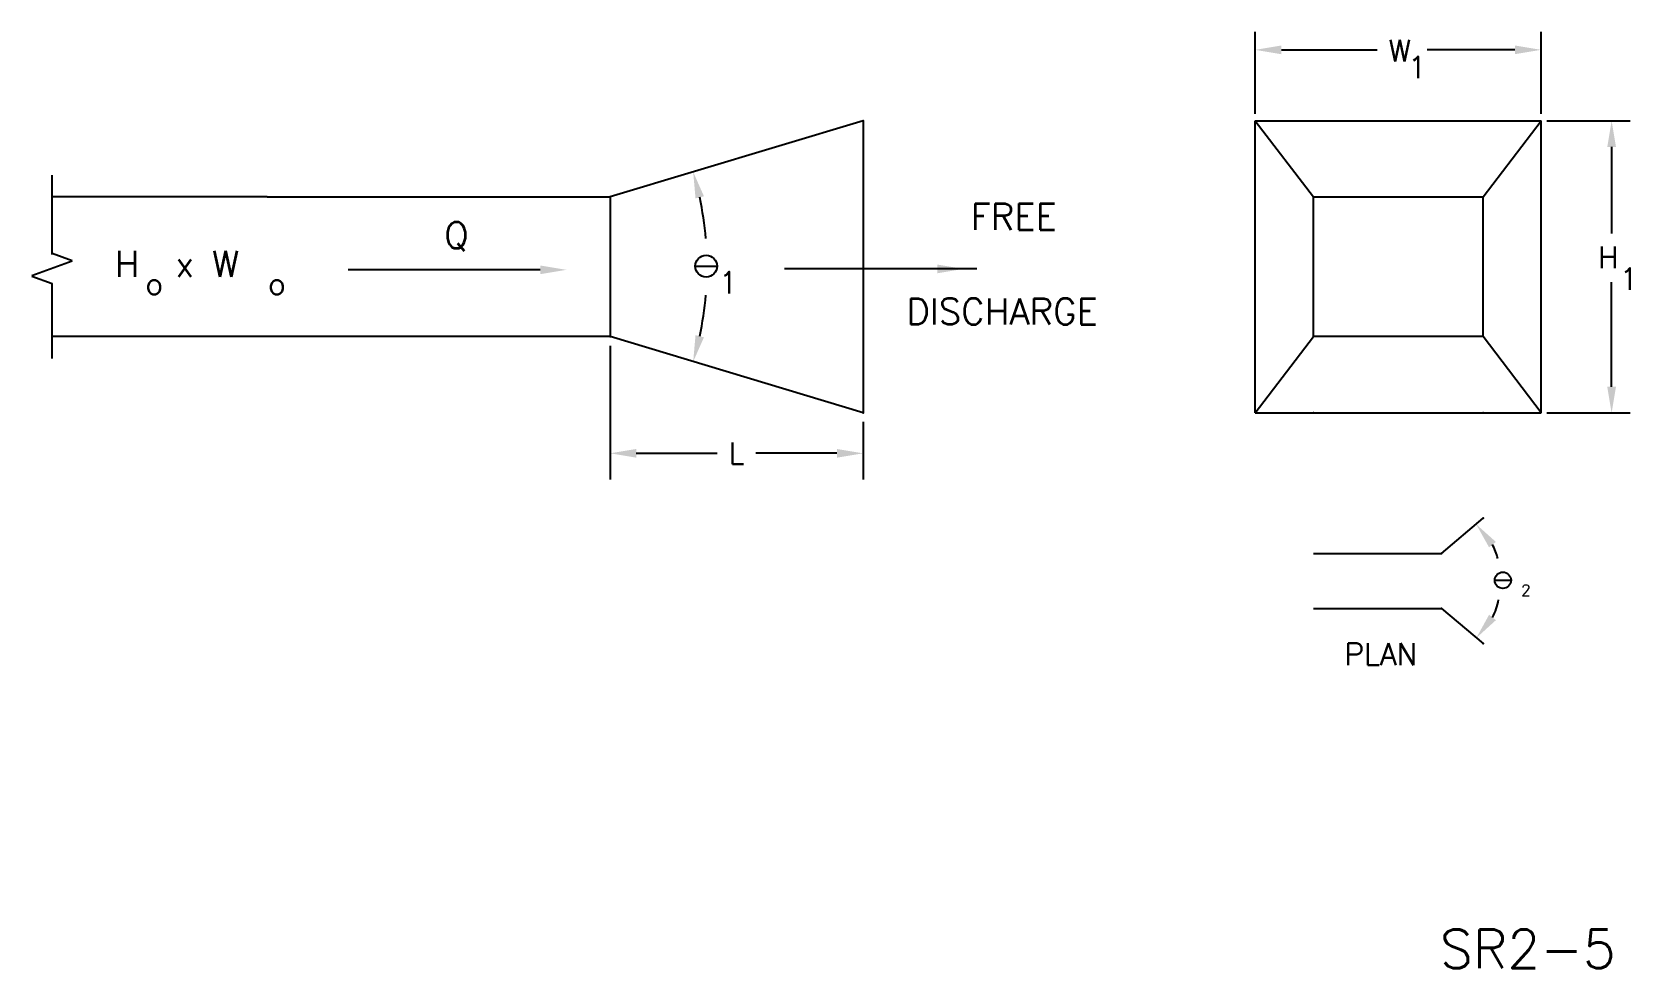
# Model space of a CAD drawing. Extents: x 1.14 to 10.3, y 1.22 to 6.59.
import ezdxf
from ezdxf.enums import TextEntityAlignment as Align

# ---------------------------------------------------------------- set-up
doc = ezdxf.new("R2010")
doc.units = 0
doc.header["$LTSCALE"] = 0.65
doc.header["$MEASUREMENT"] = 0
doc.layers.get('0').update_dxf_attribs({"linetype": 'CONTINUOUS'})
doc.layers.add('NUMBER', color=7, linetype='CONTINUOUS')
doc.styles.add('ROMANS', font='ROMANS')

msp = doc.modelspace()

# ---------------------------------------------------------------- linework, layer by layer
for p, q in [((8.1552, 6.1191), (8.1552, 6.5885)), ((9.7953, 6.1191), (9.7953, 6.5885)), ((8.3049, 6.486), (8.8537, 6.486)), ((9.6442, 6.486), (9.1411, 6.486)), ((5.9056, 6.0791), (4.4554, 5.6424)), ((5.9056, 6.0791), (5.9056, 4.4053)), ((8.1552, 6.0791), (9.7953, 6.0791)), ((8.1552, 4.4053), (8.1552, 6.0791)), ((8.1552, 6.0791), (8.4885, 5.6424)), ((9.462, 5.6424), (9.7953, 6.0791)), ((9.7953, 4.4053), (9.7953, 6.0791)), ((9.8268, 6.0791), (10.3047, 6.0791)), ((10.1991, 5.9292), (10.1991, 5.4331)), ((1.256, 5.3134), (1.256, 5.7674)), ((2.4887, 5.6424), (1.256, 5.6424)), ((2.4887, 5.6424), (4.4554, 5.6424)), ((4.4554, 5.6424), (4.4554, 4.8419)), ((8.4885, 4.8419), (8.4885, 5.6424)), ((8.4885, 5.6424), (9.462, 5.6424)), ((9.462, 4.8419), (9.462, 5.6424)), ((1.3694, 5.2759), (1.256, 5.3176)), ((1.1392, 5.1926), (1.3694, 5.2759)), ((4.0543, 5.2248), (2.9527, 5.2248)), ((4.9436, 5.2456), (5.0686, 5.2456)), ((6.5577, 5.23), (5.4562, 5.23)), ((1.1392, 5.1884), (1.256, 5.1467)), ((1.256, 4.7169), (1.256, 5.1467)), ((10.1991, 4.5541), (10.1991, 5.1539)), ((2.4887, 4.8419), (1.256, 4.8419)), ((4.4554, 4.8419), (2.4887, 4.8419)), ((5.9056, 4.4053), (4.4554, 4.8419)), ((8.1552, 4.4053), (8.4885, 4.8419)), ((9.462, 4.8419), (8.4885, 4.8419)), ((9.7953, 4.4053), (9.462, 4.8419)), ((8.1552, 4.4053), (9.7953, 4.4053)), ((9.8268, 4.4053), (10.3047, 4.4053)), ((9.223, 3.5991), (9.462, 3.8011)), ((8.4885, 3.5991), (9.223, 3.5991)), ((9.529, 3.4448), (9.6222, 3.4448)), ((8.4885, 3.2837), (9.223, 3.2837)), ((9.223, 3.2837), (9.462, 3.0817))]:
    msp.add_line(p, q)
at = {"color": 0, "linetype": 'ByBlock'}
for p, q in [((4.4554, 4.7898), (4.4554, 4.0227)), ((5.9056, 4.3532), (5.9056, 4.0227)), ((4.6054, 4.1727), (5.0698, 4.1727)), ((5.7556, 4.1727), (5.2912, 4.1727))]:
    msp.add_line(p, q, dxfattribs=at)
for centre, radius in [((5.0061, 5.2456), 0.0625), ((9.5756, 3.4448), 0.0466)]:
    msp.add_circle(centre, radius)
for centre, radius, start, end in [((3.126, 5.2422), 1.8856, 4.92754, 12.19753), ((3.126, 5.2422), 1.8856, 347.80247, 355.07246), ((9.1738, 3.4714), 0.3854, 14.81042, 27.4575), ((9.1728, 3.407), 0.3854, 332.92244, 348.74071)]:
    msp.add_arc(centre, radius, start, end, dxfattribs=at)
for p in [(5.9056, 6.0791), (4.4554, 5.6424), (4.4554, 4.8419), (5.9056, 4.4053), (9.462, 3.8011), (9.223, 3.5991), (9.223, 3.2837), (9.462, 3.0817)]:
    msp.add_point(p, dxfattribs=at)
for p in [(8.4885, 4.4053), (9.462, 4.4053)]:
    msp.add_point(p)
for points in [[(8.3049, 6.461), (8.3049, 6.511), (8.1549, 6.486)], [(9.6442, 6.511), (9.6442, 6.461), (9.7942, 6.486)], [(10.1741, 5.9292), (10.2241, 5.9292), (10.1991, 6.0792)], [(4.0543, 5.2498), (4.0543, 5.1998), (4.2043, 5.2248)], [(6.3317, 5.255), (6.3317, 5.205), (6.4817, 5.23)], [(10.2241, 4.5541), (10.1741, 4.5541), (10.1991, 4.4041)]]:
    msp.add_solid(points)
for points in [[(4.9449, 5.6343), (4.9933, 5.6468), (4.9316, 5.7858)], [(4.9449, 4.85), (4.9933, 4.8375), (4.9316, 4.6985)], [(4.6054, 4.1977), (4.6054, 4.1477), (4.4554, 4.1727)], [(5.7556, 4.1977), (5.7556, 4.1477), (5.9056, 4.1727)], [(9.4963, 3.6335), (9.5353, 3.6647), (9.422, 3.7662)], [(9.4963, 3.2471), (9.5355, 3.2161), (9.423, 3.1139)]]:
    msp.add_solid(points, dxfattribs=at)

# ---------------------------------------------------------------- texts
at = {"style": 'ROMANS'}
for s, height, p in [('W', 0.125, (8.92, 6.4187)), ('1', 0.125, (9.03, 6.3235)), ('Q', 0.15, (3.503, 5.3484)), ('H  x W', 0.15, (1.6128, 5.1842)), ('H', 0.125, (10.1207, 5.2337)), ('1', 0.125, (10.2448, 5.1099)), ('o', 0.125, (1.7894, 5.0828)), ('o', 0.125, (2.4929, 5.0828)), ('1', 0.125, (5.0793, 5.0893)), ('2', 0.0625, (9.6805, 3.3565)), ('PLAN', 0.125, (8.6673, 2.959))]:
    msp.add_text(s, height=height, dxfattribs=at).set_placement(p)
msp.add_text('FREE', height=0.15, dxfattribs=at).set_placement((6.7697, 5.41), align=Align.BOTTOM_CENTER)
msp.add_text('DISCHARGE', height=0.15, dxfattribs=at).set_placement((6.1533, 5.061), align=Align.TOP_LEFT)
at = {"color": 0, "linetype": 'ByBlock', "style": 'ROMANS'}
msp.add_text('L', height=0.125, dxfattribs=at).set_placement((5.1805, 4.1727), align=Align.MIDDLE_CENTER)
at = {"layer": 'NUMBER', "style": 'ROMANS'}
msp.add_text('SR2-5', height=0.22, dxfattribs=at).set_placement((9.2145, 1.2216))

doc.saveas('drawing.dxf')
